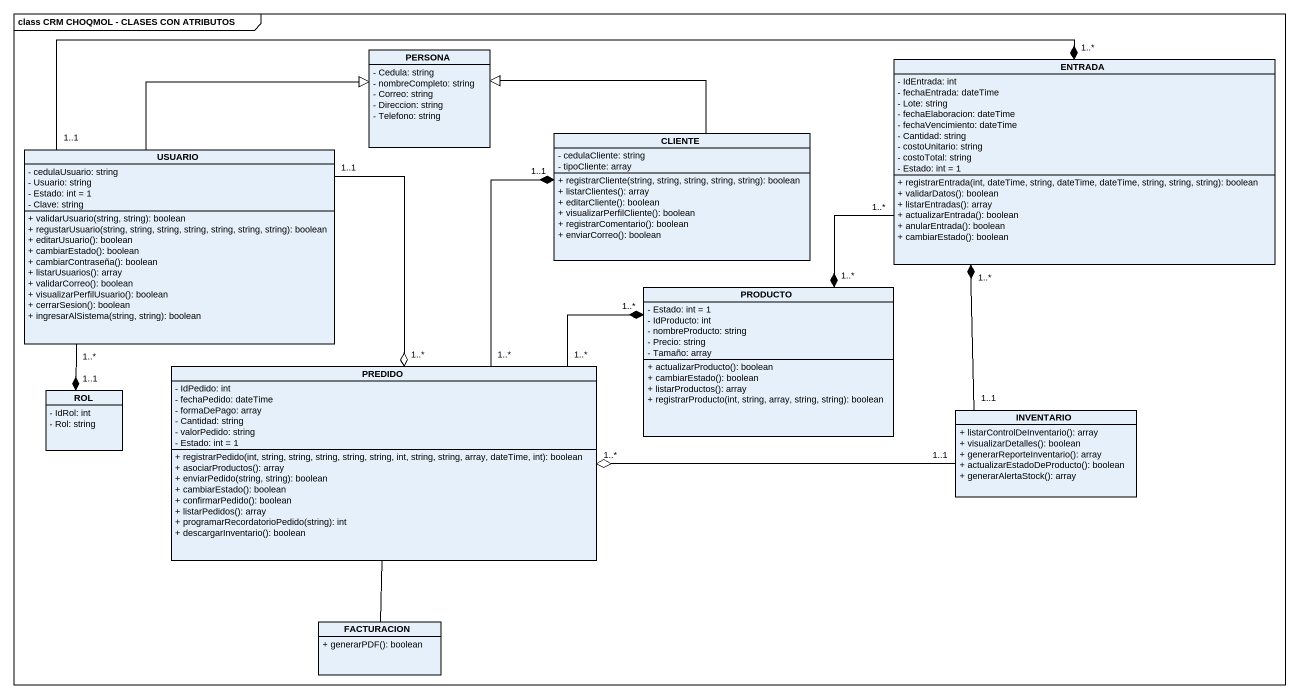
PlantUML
@startuml
mainframe class CRM CHOQMOL - CLASES CON ATRIBUTOS
hide circle
hide empty members
skinparam classAttributeIconSize 0
class PERSONA {
  - Cedula: string
  - nombreCompleto: string
  - Correo: string
  - Direccion: string
  - Telefono: string
}
class ENTRADA {
  - IdEntrada: int
  - fechaEntrada: dateTime
  - Lote: string
  - fechaElaboracion: dateTime
  - fechaVencimiento: dateTime
  - Cantidad: string
  - costoUnitario: string
  - costoTotal: string
  - Estado: int = 1
  + registrarEntrada(int, dateTime, string, dateTime, dateTime, string, string, string): boolean
  + validarDatos(): boolean
  + listarEntradas(): array
  + actualizarEntrada(): boolean
  + anularEntrada(): boolean
  + cambiarEstado(): boolean
}
class USUARIO {
  - cedulaUsuario: string
  - Usuario: string
  - Estado: int = 1
  - Clave: string
  + validarUsuario(string, string): boolean
  + regustarUsuario(string, string, string, string, string, string, string): boolean
  + editarUsuario(): boolean
  + cambiarEstado(): boolean
  + cambiarContraseña(): boolean
  + listarUsuarios(): array
  + validarCorreo(): boolean
  + visualizarPerfilUsuario(): boolean
  + cerrarSesion(): boolean
  + ingresarAlSistema(string, string): boolean
}
class CLIENTE {
  - cedulaCliente: string
  - tipoCliente: array
  + registrarCliente(string, string, string, string, string): boolean
  + listarClientes(): array
  + editarCliente(): boolean
  + visualizarPerfilCliente(): boolean
  + registrarComentario(): boolean
  + enviarCorreo(): boolean
}
class PRODUCTO {
  - Estado: int = 1
  - IdProducto: int
  - nombreProducto: string
  - Precio: string
  - Tamaño: array
  + actualizarProducto(): boolean
  + cambiarEstado(): boolean
  + listarProductos(): array
  + registrarProducto(int, string, array, string, string): boolean
}
class ROL {
  - IdRol: int
  - Rol: string
}
class PREDIDO {
  - IdPedido: int
  - fechaPedido: dateTime
  - formaDePago: array
  - Cantidad: string
  - valorPedido: string
  - Estado: int = 1
  + registrarPedido(int, string, string, string, string, string, int, string, string, array, dateTime, int): boolean
  + asociarProductos(): array
  + enviarPedido(string, string): boolean
  + cambiarEstado(): boolean
  + confirmarPedido(): boolean
  + listarPedidos(): array
  + programarRecordatorioPedido(string): int
  + descargarInventario(): boolean
}
class INVENTARIO {
  + listarControlDeInventario(): array
  + visualizarDetalles(): boolean
  + generarReporteInventario(): array
  + actualizarEstadoDeProducto(): boolean
  + generarAlertaStock(): array
}
class FACTURACION {
  + generarPDF(): boolean
}
ENTRADA "1..*" --* "1..*" PRODUCTO
USUARIO -right-|> PERSONA
USUARIO "1..1" -right-* "1..*" ENTRADA
USUARIO "1..*" --* "1..1" ROL
USUARIO "1..1" --o "1..*" PREDIDO
CLIENTE -left-|> PERSONA
PREDIDO "1..*" -up-* "1..1" CLIENTE
PREDIDO "1..*" -right-* "1..*" PRODUCTO
PREDIDO -- FACTURACION
INVENTARIO "1..1" -up-* "1..*" ENTRADA
INVENTARIO "1..1" -left-o "1..*" PREDIDO
@enduml
